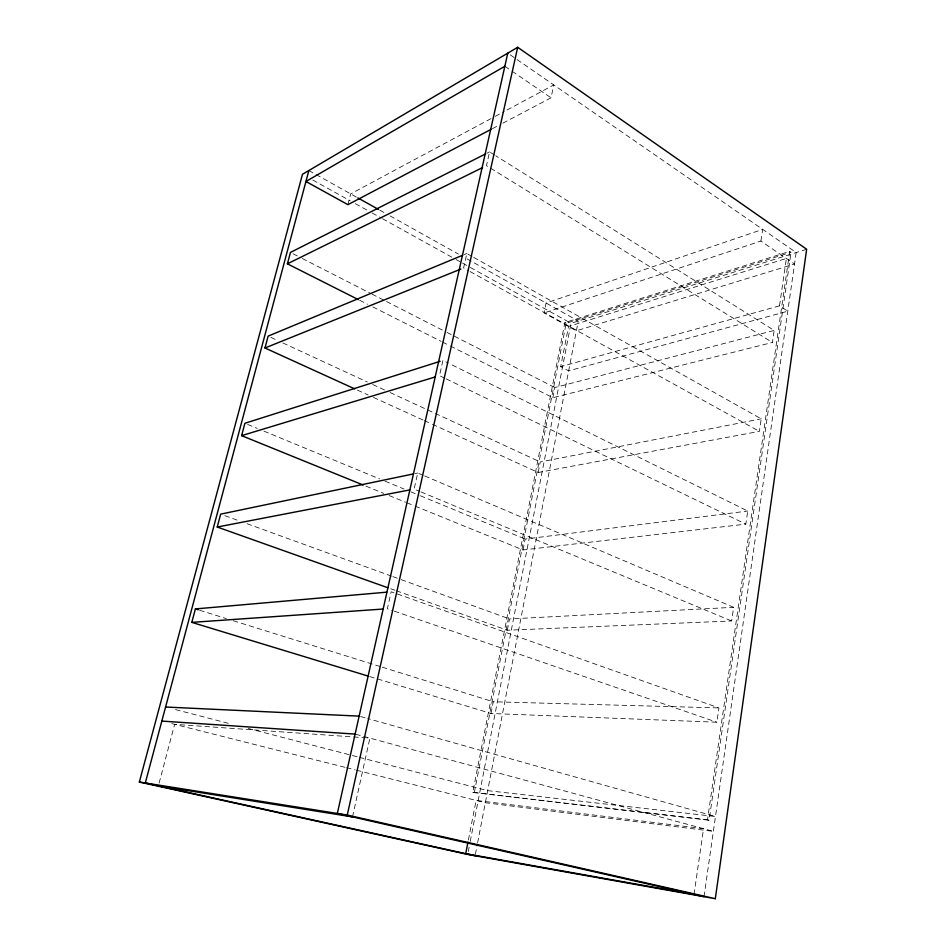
<?xml version="1.0" encoding="UTF-8"?>
<svg xmlns="http://www.w3.org/2000/svg" width="946" height="946" viewBox="0 0 946 946"><rect width="100%" height="100%" fill="white"/><g stroke="black" fill="none" stroke-linecap="round" stroke-linejoin="round"><path stroke-width="0.71" stroke-dasharray="4.73 3.55" d="M704.013 896.678L796.177 252.535L507.789 53.142M369.626 676.532L490.986 713.497L716.855 722.2L718.936 707.915L391.147 591.794L387.363 608.751L392.945 610.678M396.279 590.73L507.304 630.237L731.66 620.978L733.647 607.308L424.506 475.897M415.105 506.122L523.032 549.957L745.826 524.131L747.73 511.041L449.504 363.678M432.405 424.281L538.215 472.492L759.402 431.376L761.223 418.841L473.248 257.123M450.367 346.011L552.866 397.71L772.409 342.452L774.159 330.438L495.799 155.806M694.009 894.408L703.552 828.684L476.11 800.411L468.246 840.722M779.504 305.854L786.386 258.447L568.534 326.453L560.694 366.67L568.652 370.856L787.782 311.21L779.504 305.854L560.694 366.67M709.098 820.253L707.502 819.804L789.744 251.364L564.88 322.574L472.764 792.37L709.098 820.253L791.069 252.275L789.744 251.364M760.903 241.053L762.677 229.37L546.079 303.039L544.08 312.949L576.386 330.793L794.534 264.017L760.903 241.053L544.08 312.949M475.389 854.321L477.34 844.163M477.6 842.851L578.266 321.025L464.841 257.667M490.986 713.497L493.28 701.778L718.936 707.915M507.304 630.237L509.516 618.944L733.647 607.308M523.032 549.957L525.16 539.066L747.73 511.041M538.215 472.492L540.261 461.979L761.223 418.841M552.866 397.71L554.853 387.553L774.159 330.438M468.258 851.53L469.098 847.19M470.233 841.396L571.029 323.296L806.654 249.247M474.265 792.76L566.157 323.284L791.069 252.275M502.882 123.157L551.057 97.816L553.765 84.939L505.602 110.777M352.503 816.906L369.898 738.117L366.965 737.904M423.146 475.33L417.718 473.024L414.135 489.082L419.586 491.352M471.971 256.401L466.827 253.516L463.587 267.99L468.755 270.84M494.545 155.014L489.555 151.892L486.481 165.656L772.409 342.452M347.915 204.667L350.67 193.895L493.883 117.068M159.129 783.063L174.643 724.329L365.499 737.797M495.184 116.358L504.301 111.474M492.464 128.632L497.667 125.901M486.918 153.217L489.555 151.892M464.108 254.64L466.827 253.516M414.845 473.615L417.718 473.024M472.764 792.37L707.502 819.804M171.794 723.607L345.054 767.336M346.484 767.691L355.069 769.855M356.5 770.221L485.333 802.74L713.367 831.357L355.117 734.096M175.554 709.606L229.712 723.666M248.242 728.479L357.978 756.966M359.409 757.344L487.675 790.643L715.483 816.504L367.663 718.534M360.568 716.524L366.244 718.132M199.618 610.241L226.307 618.566M233.343 620.753L380.871 666.741M382.279 667.178L493.28 701.778M394.352 611.163L716.855 722.2M390.722 588.755L394.884 590.233M224.841 515.653L238.723 520.69M247.06 523.717L391.478 576.114M392.862 576.622L399.803 579.141M401.199 579.65L509.516 618.944M365.925 486.138L383.686 493.351M389.149 495.574L405.538 502.231M406.91 502.787L413.745 505.566M247.616 424.411L257.135 428.349M263.946 431.151L379.583 478.924M385.034 481.171L404.072 489.047M410.883 491.849L419.043 495.231M420.402 495.787L525.16 539.066M420.946 491.92L731.66 620.978M357.399 390.095L368.112 394.979M373.469 397.426L423.028 420M424.364 420.615L431.057 423.666M270.816 337.367L277.521 340.465M282.878 342.949L367.332 382.007M372.7 384.49L384.762 390.059M390.119 392.543L540.261 461.979M444.809 378.234L439.512 375.657L442.905 360.414L448.191 363.028M446.134 378.873L745.826 524.131M359.693 300.284L367.568 304.257M372.83 306.906L441.167 341.376M442.48 342.038L449.054 345.349M293.071 253.788L300.97 257.82M302.282 258.495L370.69 293.449M372.003 294.111L385.152 300.84M386.476 301.514L445.672 331.762M446.985 332.436L554.853 387.553M564.88 322.574L566.157 323.284M470.056 271.561L759.402 431.376M312.795 180.047L350.245 200.812M355.4 203.686L367.024 210.13M372.192 212.992L381.226 218.006M382.515 218.727L454.825 258.837M456.114 259.547L461.281 262.42M462.57 263.13L469.027 266.713M470.316 267.434L571.029 323.296M308.857 170.54L356.559 197.182M379.76 210.142L384.916 213.016M390.071 215.901L458.396 254.06M504.845 66.267L510.923 70.418M512.141 71.246L551.057 97.816"/><path stroke-width="1.42" d="M715.318 898.7L806.654 249.247L517.687 47.3L302.472 174.312L139.346 782.035L467.691 854.427L715.318 898.7L347.253 815.038L139.346 782.035M467.963 842.165L465.728 853.682L694.009 894.408M347.253 815.038L517.687 47.3M507.789 53.142L337.32 813.465L704.013 896.678M308.857 170.54L145.294 782.981L475.105 855.752M368.219 676.106L191.813 622.373L195.396 608.928L386.737 592.172M387.943 587.773L217.237 527.028L220.666 514.139L413.402 473.922M363.193 485.026L241.608 435.645L244.896 423.288L440.103 361.313M354.715 388.877L264.975 347.986L268.132 336.126L462.736 255.207M358.368 299.622L287.407 263.828L290.446 252.44L485.605 153.891M504.845 66.267L305.936 181.49L347.915 204.667L491.151 129.318M287.407 263.828L482.531 167.608M264.975 347.986L460.856 269.09M241.608 435.645L435.266 376.946M217.237 527.028L409.795 489.922M191.813 622.373L382.953 609.058M165.574 707.017L359.149 716.134M161.825 721.089L355.117 734.096M158.384 785.866L352.503 816.906M195.396 608.928L198.211 609.803M357.848 197.903L378.471 209.421"/></g></svg>
